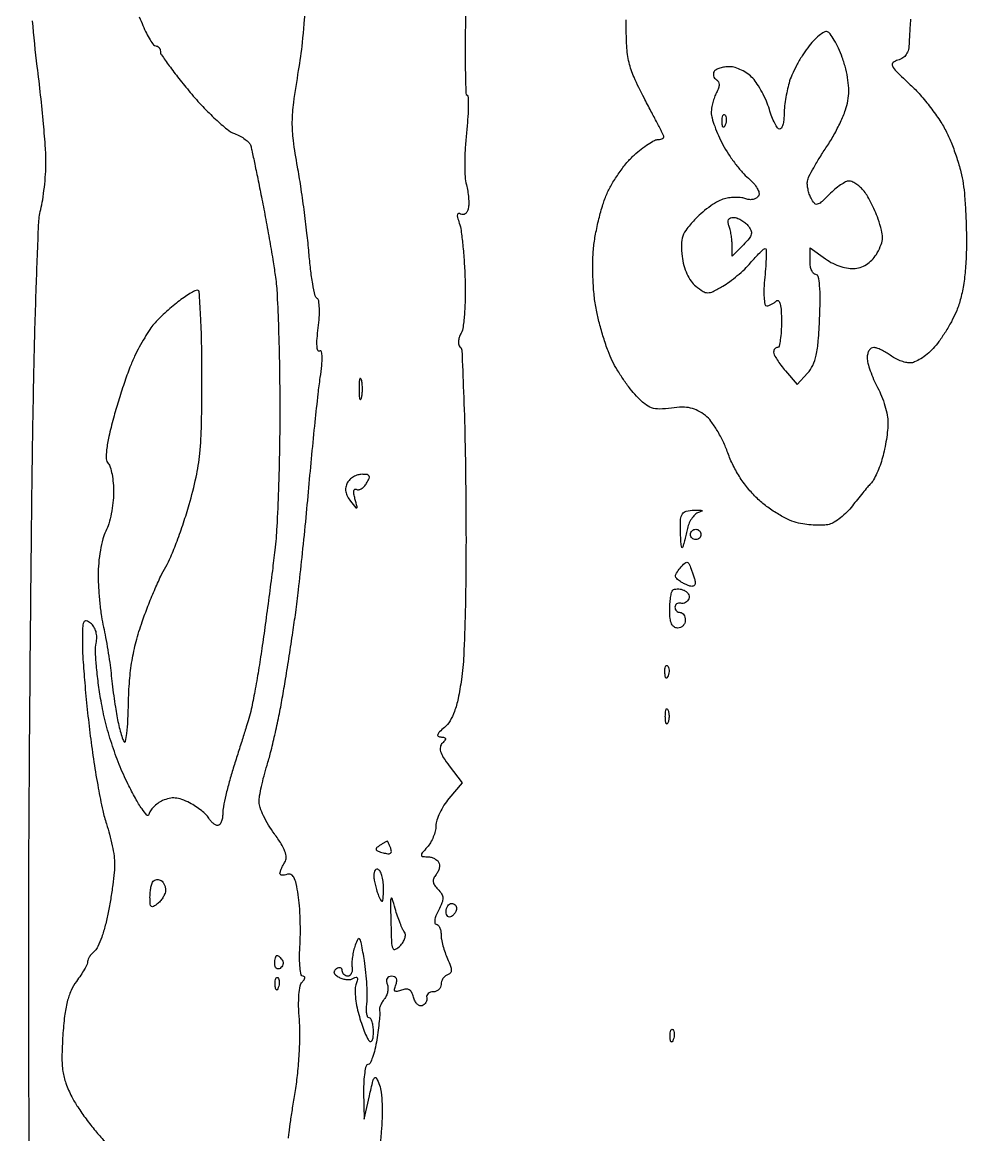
# Model space of a CAD drawing. Extents: x 0 to 102, y 0 to 135.
# Drawn here: x 67.63 to 83.3, y 67.13 to 85.24 of the extents above; entities that cross this region are included whole.
import ezdxf

# ---------------------------------------------------------------- set-up
doc = ezdxf.new("R2010")
doc.units = 0
doc.header["$MEASUREMENT"] = 0

msp = doc.modelspace()

# ---------------------------------------------------------------- linework, layer by layer
for points in [[(30.835569, 68.0607, 0.000004), (30.856286, 64.932268, 0.000002), (30.883525, 60.825814, 0.000002), (30.912326, 56.488502, 0.000002), (30.938318, 52.5789, -0.000116)], [(31.042661, 24.1956, 0.000001), (31.037549, 23.023692, 0.000001), (31.032419, 21.846099, 0.000001), (31.02793, 20.814404, 0.000005)], [(71.965299, 67.072861, -0.02137), (71.973366, 67.160552, -0.002381), (72.001236, 67.359419, -0.002894), (72.036918, 67.595858, -0.002342), (72.077869, 67.8492, 0.016278), (72.115292, 68.130225, 0.011194), (72.140161, 68.450684, 0.011297), (72.150223, 68.7605, 0.022477), (72.141617, 69.005805, -0.014832), (72.130509, 69.226214, -0.025261), (72.136008, 69.410551, -0.027514), (72.15524, 69.551777, -0.149867), (72.190995, 69.619155, 0.042636), (72.220563, 69.654247, 0.124686), (72.231828, 69.683563, 0.25714), (72.224219, 69.702362, 0.172751), (72.20187, 69.710285, -0.354425), (72.171651, 69.734711, -0.025702), (72.153506, 69.848304, -0.026688), (72.14531, 70.000966, -0.015597), (72.150975, 70.184126, 0.013927), (72.158141, 70.393235, 0.009612), (72.155104, 70.630141, 0.009699), (72.143372, 70.858003, 0.019506), (72.12364, 71.036919, 0.016288), (72.090443, 71.217889, 0.069208), (72.052576, 71.320924, 0.156982), (72.005234, 71.366737, 0.208956), (71.946115, 71.369433, -0.042303), (71.899933, 71.356061, -0.079642), (71.861241, 71.354576, -0.130848), (71.836102, 71.364641, -0.242351), (71.826695, 71.383905, -0.076253), (71.832201, 71.415315, -0.020199), (71.850484, 71.463001, -0.020009), (71.875958, 71.516207, -0.019376), (71.905858, 71.567795, 0.151446), (71.926418, 71.64403, 0.079462), (71.907131, 71.741282, 0.051256), (71.845898, 71.865878, 0.018723), (71.735363, 72.028612, -0.023084), (71.640302, 72.171223, -0.023886), (71.559957, 72.32041, -0.024466), (71.503204, 72.455649, -0.087323), (71.487, 72.547721, -0.042289), (71.495179, 72.644248, -0.01091), (71.524853, 72.797819, -0.011024), (71.566533, 72.972103, -0.01102), (71.61586, 73.144404, 0.013774), (71.673654, 73.350564, 0.005467), (71.74207, 73.636517, 0.005406), (71.809243, 73.946956, 0.006759), (71.864557, 74.2365, 0.003279), (71.917526, 74.547512, 0.001845), (71.977957, 74.925726, 0.001841), (72.036148, 75.307981, 0.003012), (72.082318, 75.6324, 0.005642), (72.127828, 75.997355, 0.00195), (72.185554, 76.525459, 0.001937), (72.244656, 77.108034, 0.002248), (72.296249, 77.6628, -0.001859), (72.345795, 78.200087, -0.001932), (72.398728, 78.730122, -0.001858), (72.447992, 79.18828, -0.008415), (72.482208, 79.454838, 0.010996), (72.506707, 79.653828, 0.030887), (72.512142, 79.793992, 0.057881), (72.500875, 79.874743, 0.504858), (72.472285, 79.886212, -0.478864), (72.443598, 79.896347, -0.069567), (72.429453, 79.96646, -0.035153), (72.430713, 80.091058, -0.012875), (72.449387, 80.266345, 0.017485), (72.465714, 80.43428, 0.025263), (72.46742, 80.583401, 0.023129), (72.457314, 80.701544, 0.225101), (72.430767, 80.742562, -0.203686), (72.398528, 80.788168, -0.009139), (72.360377, 80.981127, -0.014103), (72.324956, 81.21755, -0.009499), (72.297296, 81.489091, 0.007803), (72.265944, 81.807581, 0.004546), (72.21891, 82.188614, 0.004543), (72.164847, 82.569503, 0.007662), (72.111724, 82.887736, -0.012544), (72.044944, 83.313319, -0.035624), (72.027144, 83.612921, -0.031083), (72.05093, 83.933666, -0.007781), (72.130312, 84.452836, 0.016217), (72.192155, 84.908631, 0.007217), (72.245436, 85.512564, 0.006784)], [(69.5329, 85.324402, -0.023125), (69.59588, 85.185928, 0.018303), (69.652276, 85.058691, 0.026595), (69.711888, 84.951363, 0.024964), (69.767545, 84.871744, 0.231717), (69.804186, 84.8538, -0.117314), (69.832951, 84.846957, -0.100566), (69.857447, 84.827646, -0.092805), (69.873893, 84.798768, -0.083341), (69.8796, 84.764765, 0.152199), (69.897167, 84.708391, 0.006124), (70.022495, 84.5315, 0.010266), (70.179665, 84.324404, 0.007039), (70.36605, 84.0957, 0.014686), (70.569436, 83.86717, 0.01653), (70.778274, 83.66011, 0.015955), (70.966294, 83.496477, 0.080926), (71.086266, 83.427347, -0.03369), (71.177954, 83.385452, -0.036955), (71.260244, 83.332726, -0.039891), (71.322748, 83.277524, -0.125357), (71.350265, 83.229262, -0.014841), (71.368406, 83.154842, -0.000881), (71.416185, 82.928081, -0.001326), (71.471899, 82.657746, -0.000978), (71.532217, 82.3581, -0.003439), (71.595362, 82.029426, -0.002677), (71.659642, 81.671254, -0.002706), (71.71596, 81.336776, -0.006563), (71.752956, 81.0891, -0.021486), (71.77989, 80.797738, -0.003958), (71.802178, 80.258434, -0.004243), (71.817911, 79.626717, -0.003852), (71.823596, 78.9741, -0.004565), (71.818168, 78.305959, -0.004359), (71.800547, 77.627638, -0.004324), (71.774585, 77.028931, -0.015513), (71.742859, 76.6476, -0.002884), (71.70213, 76.309243, -0.00143), (71.646764, 75.8805, -0.001419), (71.586828, 75.436317, -0.002081), (71.531375, 75.045996, -0.004388), (71.47595, 74.689092, -0.004915), (71.416194, 74.346472, -0.004535), (71.359817, 74.055794, -0.02603), (71.320595, 73.903896, -0.000129), (71.277865, 73.768168, -0.000038), (71.212382, 73.560411, -0.000038), (71.138738, 73.326886, -0.000041), (71.066871, 73.099123, 0.00927), (71.000999, 72.876097, 0.010064), (70.945346, 72.656789, 0.009615), (70.905132, 72.46734, 0.047519), (70.8948, 72.358873, -0.039323), (70.888916, 72.284177, -0.058494), (70.871184, 72.221103, -0.076922), (70.845176, 72.178152, -0.221727), (70.814404, 72.1638, -0.119562), (70.778722, 72.172456, -0.052281), (70.737738, 72.199334, -0.047629), (70.698165, 72.238491, -0.046358), (70.666311, 72.284766, 0.073117), (70.623894, 72.339854, 0.024258), (70.547055, 72.407265, 0.02356), (70.453469, 72.474717, 0.024712), (70.355395, 72.531917, 0.031788), (70.227616, 72.588218, 0.067316), (70.122166, 72.611472, 0.076138), (70.022884, 72.604573, 0.051589), (69.91522, 72.568363, 0.047029), (69.837914, 72.523945, 0.043962), (69.76836, 72.464958, 0.046988), (69.716081, 72.401052, 0.10039), (69.691845, 72.342362, -0.613609), (69.660212, 72.333317, -0.037375), (69.580995, 72.432511, -0.023805), (69.474001, 72.60641, -0.011159), (69.351588, 72.8406, -0.019261), (69.209539, 73.157991, -0.017281), (69.086672, 73.49696, -0.017163), (68.986691, 73.846153, -0.018272), (68.913236, 74.1942, -0.010082), (68.868842, 74.485396, -0.011495), (68.83841, 74.765704, -0.010717), (68.823206, 75.003996, -0.061454), (68.833363, 75.129945, 0.05037), (68.843583, 75.229246, 0.066936), (68.831671, 75.319134, 0.073467), (68.798021, 75.396111, 0.079994), (68.744303, 75.457554, 0.104247), (68.67387, 75.494669, 0.387678), (68.632802, 75.474198, 0.086167), (68.613932, 75.37954, 0.006216), (68.6106, 75.111483, 0.016853), (68.618788, 74.868636, 0.004561), (68.648212, 74.484899, 0.004611), (68.689624, 74.049702, 0.00477), (68.738639, 73.620225, 0.007245), (68.797512, 73.195279, 0.00732), (68.868494, 72.773675, 0.007169), (68.940912, 72.408511, 0.029305), (69.000899, 72.190664, -0.017208), (69.052288, 72.020253, -0.014116), (69.095687, 71.835107, -0.014352), (69.125896, 71.662547, -0.036187), (69.1351, 71.535413, -0.025147), (69.128303, 71.400575, -0.007609), (69.104606, 71.196959, -0.007601), (69.071043, 70.969151, -0.008204), (69.03132, 70.748213, -0.016303), (68.983079, 70.539263, -0.019881), (68.923913, 70.347492, -0.018791), (68.862575, 70.192392, -0.116498), (68.811381, 70.124504, 0.035861), (68.766923, 70.081874, 0.036567), (68.729328, 70.033592, 0.039123), (68.703216, 69.986939, 0.108441), (68.6952, 69.950416, -0.112718), (68.685188, 69.906567, -0.015706), (68.641855, 69.82341, -0.017308), (68.583134, 69.726858, -0.013905), (68.513599, 69.62712, 0.05487), (68.425486, 69.4757, 0.042531), (68.363205, 69.295264, 0.03222), (68.320207, 69.062854, 0.013609), (68.291257, 68.746659, 0.011879), (68.276927, 68.391549, 0.040551), (68.291819, 68.160922, 0.052049), (68.341151, 67.96736, 0.030354), (68.437659, 67.747864, 0.026665), (68.533813, 67.583094, 0.013698), (68.670588, 67.386965, 0.013575), (68.822798, 67.192255, 0.019913), (68.967808, 67.030369)], [(74.848763, 85.419552, 0.003705), (74.84139, 84.904381, 0.005962), (74.843595, 84.465276, 0.001646), (74.85128, 84.085618, 0.253663), (74.871982, 84.049493, -0.256583), (74.890678, 84.01645, -0.007641), (74.89023, 83.851898, -0.01345), (74.881275, 83.652577, -0.008662), (74.860689, 83.422201, 0.013119), (74.840996, 83.17721, 0.013374), (74.834348, 82.933094, 0.013245), (74.839864, 82.721035, 0.052698), (74.860291, 82.59266, -0.025039), (74.882081, 82.491922, -0.020883), (74.895322, 82.383208, -0.021389), (74.899014, 82.282561, -0.052398), (74.890831, 82.209014, -0.067325), (74.871552, 82.156192, -0.111961), (74.840896, 82.120338, -0.14727), (74.804074, 82.106982, -0.153464), (74.766671, 82.116493, 0.145193), (74.732389, 82.125804, 0.366051), (74.71442, 82.109886, 0.102293), (74.717374, 82.060594, 0.017087), (74.74535, 81.969479, -0.048984), (74.77404, 81.849219, -0.008491), (74.801898, 81.616845, -0.009161), (74.82504, 81.342036, -0.008087), (74.839269, 81.0549, -0.012216), (74.841805, 80.770443, -0.014771), (74.829779, 80.503727, -0.013427), (74.807174, 80.281676, -0.091024), (74.773658, 80.176992, 0.044386), (74.744795, 80.109231, 0.059085), (74.731775, 80.043634, 0.072957), (74.735428, 79.989801, 0.183738), (74.756515, 79.957391, -0.228094), (74.786195, 79.90198, -0.001041), (74.814089, 79.224343, -0.004564), (74.837338, 78.447817, -0.002832), (74.851145, 77.5359, -0.003355), (74.85393, 76.528461, -0.004967), (74.841671, 75.64525, -0.004999), (74.817515, 74.931092, -0.026161), (74.779784, 74.539755, -0.013053), (74.725585, 74.23238, -0.034976), (74.666213, 74.018319, -0.049949), (74.594786, 73.866715, -0.083893), (74.503539, 73.760019, 0.017241), (74.423363, 73.688215, 0.110029), (74.393325, 73.643036, 0.365328), (74.402429, 73.616708, 0.129311), (74.44377, 73.604815, -0.040225), (74.499565, 73.599028, -0.290553), (74.518444, 73.581466, -0.235451), (74.512568, 73.553422, -0.029112), (74.469799, 73.505359, 0.146907), (74.436675, 73.443803, 0.124819), (74.440111, 73.369816, 0.069979), (74.485271, 73.272503, 0.019347), (74.582449, 73.134323), (74.79174, 72.859928), (74.57757, 72.605402, 0.033033), (74.495604, 72.493798, 0.030196), (74.426312, 72.369058, 0.031517), (74.378227, 72.249937, 0.080335), (74.3634, 72.158249, -0.059578), (74.353231, 72.07321, -0.036303), (74.322271, 71.97676, -0.035967), (74.277002, 71.884248, -0.052192), (74.223388, 71.810911, 0.009015), (74.141659, 71.717262, 0.168375), (74.127849, 71.681217, 0.385269), (74.144939, 71.661058, 0.033034), (74.218395, 71.6562, -0.058605), (74.27409, 71.649649, -0.050475), (74.329784, 71.63026, -0.053015), (74.377218, 71.60171, -0.092633), (74.40799, 71.567894, -0.119149), (74.421825, 71.525637, -0.068928), (74.418686, 71.471973, -0.062612), (74.399941, 71.415619, -0.061713), (74.367763, 71.365357, 0.065831), (74.329236, 71.304077, 0.138703), (74.320682, 71.24902, 0.12174), (74.342079, 71.192825, 0.044856), (74.396841, 71.127245, -0.053635), (74.457571, 71.051872, -0.137919), (74.477862, 70.985564, -0.103038), (74.463222, 70.906242, -0.022684), (74.404778, 70.779882, 0.026713), (74.365948, 70.694123, 0.052665), (74.34627, 70.622048, 0.089957), (74.347145, 70.573836, 0.35746), (74.368417, 70.5564, -0.196953), (74.398819, 70.543941, -0.086226), (74.424623, 70.507867, -0.066148), (74.442144, 70.454419, -0.046203), (74.448, 70.391181, 0.045614), (74.455264, 70.311716, 0.019209), (74.478772, 70.206958, 0.018815), (74.512647, 70.096185, 0.023284), (74.552755, 69.996049, -0.017437), (74.602454, 69.876051, -0.089686), (74.61521, 69.805506, -0.185104), (74.598135, 69.760963, -0.129953), (74.552755, 69.731218, 0.093727), (74.512716, 69.708893, 0.070167), (74.478772, 69.671351, 0.068517), (74.455849, 69.624874, 0.080518), (74.448, 69.57645, -0.105033), (74.438287, 69.53072, -0.099164), (74.410723, 69.491806, -0.096425), (74.369541, 69.465723, -0.09335), (74.3211, 69.4566, 0.075862), (74.274202, 69.449443, 0.107903), (74.23769, 69.428642, 0.128684), (74.217297, 69.397653, 0.13703), (74.21535, 69.361425, -0.098472), (74.216222, 69.322415, -0.085546), (74.202387, 69.283872, -0.084268), (74.176193, 69.251707, -0.091363), (74.141522, 69.231066, -0.180093), (74.10181, 69.231129, -0.105089), (74.061153, 69.257038, -0.07991), (74.025632, 69.305294, -0.054874), (74.001301, 69.36889, 0.053676), (73.971989, 69.446053, 0.142032), (73.93202, 69.488746, 0.156922), (73.87822, 69.501052, 0.070105), (73.806642, 69.484562, -0.029354), (73.732822, 69.461101, -0.248453), (73.700063, 69.469049, -0.275241), (73.690331, 69.499584, -0.034458), (73.711558, 69.568813, 0.055951), (73.727448, 69.629867, 0.147635), (73.720753, 69.674072, 0.186337), (73.692494, 69.70087, 0.097919), (73.6443, 69.7104, 0.098486), (73.598304, 69.701251, 0.167236), (73.569219, 69.675531, 0.148546), (73.560088, 69.634768, 0.073091), (73.57182, 69.582423, -0.083903), (73.583437, 69.524814, -0.056266), (73.578, 69.457694, -0.055066), (73.557364, 69.391748, -0.069972), (73.523896, 69.337528, 0.036927), (73.488226, 69.287446, 0.039387), (73.461171, 69.2337, 0.042742), (73.445727, 69.184158, 0.121423), (73.446622, 69.148255, -0.083141), (73.451395, 69.100998, -0.007093), (73.441695, 68.979111, -0.009231), (73.42528, 68.833236, -0.00702), (73.402106, 68.67405, -0.018096), (73.371724, 68.520051, -0.028114), (73.333384, 68.390243, -0.027013), (73.292905, 68.293808, -0.287383), (73.258416, 68.2722, 0.339023), (73.227829, 68.248767, 0.026567), (73.20499, 68.141731, 0.027567), (73.190313, 67.998315, 0.016816), (73.18806, 67.82805), (73.19712, 67.3839), (73.282918, 67.7646, -0.004009), (73.33925, 68.005526, -0.131735), (73.367607, 68.057475, -0.524193), (73.397461, 68.052766, -0.02234), (73.447067, 67.936744, -0.064479), (73.474224, 67.821063, -0.016113), (73.487746, 67.627054, -0.016194), (73.488864, 67.402295, -0.015649), (73.475525, 67.175344, 0.00275), (73.453738, 66.918119, 0.00145)], [(82.090276, 85.289074, 0.003099), (82.080885, 85.153786, 0.003106), (82.073251, 85.019749, 0.005531), (82.068873, 84.90933, -0.044632), (82.055536, 84.796607, -0.091167), (82.021888, 84.714468, -0.107085), (81.965563, 84.657985, -0.079586), (81.884701, 84.622395, 0.112732), (81.806762, 84.58179, 0.346577), (81.795783, 84.527276, 0.082401), (81.861867, 84.437195, 0.005899), (82.087141, 84.222381, -0.025502), (82.247828, 84.056656, -0.016567), (82.416827, 83.850147, -0.016667), (82.568777, 83.637026, -0.030183), (82.676226, 83.451816, -0.023237), (82.76099, 83.261436, -0.014817), (82.842473, 83.033113, -0.014886), (82.909203, 82.803976, -0.026663), (82.948199, 82.6119, -0.017578), (82.971523, 82.404207, -0.007219), (82.989159, 82.121235, -0.007132), (82.999378, 81.816673, -0.009079), (82.999693, 81.535552, -0.015563), (82.984979, 81.230268, -0.021125), (82.95153, 80.956391, -0.023732), (82.900396, 80.717923, -0.037475), (82.831928, 80.520352, -0.022642), (82.756061, 80.364804, -0.015813), (82.657266, 80.196453, -0.015989), (82.552066, 80.040783, -0.031674), (82.457287, 79.92585, -0.032494), (82.362274, 79.836818, -0.033201), (82.25718, 79.761541, -0.035174), (82.157519, 79.709037, -0.104012), (82.082209, 79.6932, -0.061287), (82.010237, 79.702055, -0.031024), (81.923039, 79.729687, -0.030267), (81.835313, 79.769857, -0.039428), (81.76092, 79.817409, 0.026636), (81.690281, 79.865147, 0.025414), (81.613875, 79.905923, 0.02629), (81.542773, 79.934887, 0.077361), (81.49095, 79.944309, 0.159379), (81.450629, 79.932248, 0.100091), (81.416264, 79.896417, 0.080833), (81.39307, 79.842115, 0.060666), (81.3852, 79.777493, 0.064402), (81.39635, 79.691283, 0.019574), (81.434902, 79.565045, 0.019246), (81.489635, 79.425599, 0.019876), (81.5544, 79.292296, -0.028801), (81.619151, 79.152741, -0.022352), (81.673759, 78.994418, -0.022833), (81.711421, 78.841699, -0.049534), (81.723128, 78.721553, -0.025421), (81.716796, 78.601458, -0.012362), (81.697146, 78.449068, -0.012227), (81.668823, 78.291105, -0.01726), (81.63534, 78.152104, -0.019519), (81.594242, 78.023776, -0.019128), (81.543015, 77.89816, -0.019419), (81.489667, 77.791639, -0.065684), (81.443658, 77.729104, 0.014454), (81.390668, 77.670673, 0.004228), (81.312606, 77.577849, 0.004243), (81.226473, 77.471833, 0.004538), (81.14408, 77.3667, -0.032041), (81.055841, 77.266034, -0.028644), (80.952254, 77.173379, -0.029769), (80.849333, 77.100991, -0.074707), (80.765184, 77.064986, -0.053602), (80.673056, 77.051244, -0.020617), (80.543513, 77.051279, -0.020134), (80.401809, 77.06289, -0.02339), (80.268499, 77.085607, -0.053928), (80.122937, 77.134381, -0.025392), (79.946972, 77.226401, -0.024585), (79.768501, 77.343781, -0.029304), (79.61309, 77.471922, -0.03163), (79.4577, 77.635593, -0.029162), (79.3196, 77.821891, -0.029155), (79.204078, 78.023047, -0.031567), (79.116138, 78.231106, 0.0271), (79.041466, 78.412269, 0.024157), (78.945015, 78.591601, 0.024909), (78.842387, 78.744359, 0.065821), (78.750609, 78.838473, 0.046586), (78.63061, 78.915968, 0.066651), (78.511622, 78.959025, 0.058858), (78.374693, 78.972282, 0.028075), (78.198044, 78.958618, -0.027258), (78.003258, 78.943231, -0.089167), (77.876054, 78.962917, -0.091304), (77.765324, 79.025364, -0.029428), (77.627455, 79.154951, -0.025329), (77.528028, 79.271363, -0.014011), (77.418126, 79.422669, -0.013942), (77.31509, 79.582611, -0.021767), (77.236432, 79.726291, -0.026333), (77.167317, 79.887643, -0.011917), (77.093163, 80.105401, -0.011762), (77.025651, 80.339422, -0.015772), (76.976219, 80.55461, -0.023181), (76.94193, 80.784751, -0.014348), (76.922026, 81.057474, -0.014336), (76.91778, 81.331498, -0.022745), (76.931537, 81.565747, -0.020245), (76.964063, 81.789073, -0.014266), (77.017869, 82.03708, -0.014427), (77.083064, 82.271711, -0.029157), (77.150284, 82.45129, -0.030131), (77.233679, 82.612769, -0.01943), (77.348376, 82.789443, -0.019534), (77.474494, 82.954063, -0.034477), (77.592612, 83.077912, -0.018986), (77.70714, 83.174805, -0.022788), (77.82212, 83.256655, -0.022291), (77.923556, 83.315884, -0.121575), (77.984804, 83.331, 0.054869), (78.026794, 83.335622, 0.10407), (78.057628, 83.349638, 0.158536), (78.072518, 83.370393, 0.185597), (78.071092, 83.39445, 0.012712), (78.04971, 83.438532, 0.000482), (77.965646, 83.600795, 0.000868), (77.865663, 83.792513, 0.000611), (77.752579, 84.0078, -0.016188), (77.589454, 84.343341, -0.048633), (77.508703, 84.584629, -0.044213), (77.472127, 84.849172, -0.011647), (77.461123, 85.2768, -0.01202)], [(67.75328, 65.695701, -0.000803), (67.741795, 67.557859, -0.000798), (67.736104, 69.476118, -0.0012), (67.737826, 71.1486, -0.000803), (67.746354, 72.841876, -0.000501), (67.761521, 74.826321, -0.000502), (67.780399, 76.782656, -0.000912), (67.800355, 78.3819, -0.002074), (67.825333, 79.735456, -0.003002), (67.859541, 80.931004, -0.001545), (67.897742, 81.943794, -0.049413), (67.932167, 82.1889, 0.021155), (67.9639, 82.34874, 0.01072), (67.990956, 82.552151, 0.010629), (68.009946, 82.76366, 0.015588), (68.016876, 82.9503, 0.019639), (68.009072, 83.184328, 0.0043), (67.976388, 83.585929, 0.00447), (67.930409, 84.050053, 0.004278), (67.875518, 84.520144, -0.011772), (67.80024, 85.261072, -0.017479)]]:
    msp.add_lwpolyline(points, format="xyb")
for points in [[(80.737235, 85.083888, 0.21613), (80.68549, 85.078489, 0.037572), (80.602627, 85.021216, 0.034919), (80.509026, 84.93407, 0.024925), (80.416606, 84.824666, 0.024272), (80.325412, 84.692241, 0.017106), (80.235523, 84.535365, 0.017312), (80.159718, 84.379035, 0.034407), (80.112786, 84.249698, 0.018106), (80.081685, 84.124286, 0.012729), (80.055449, 83.981267, 0.012866), (80.037328, 83.842929, 0.026134), (80.0316, 83.733409, -0.028918), (80.026428, 83.644057, -0.045209), (80.010682, 83.568705, -0.056746), (79.98781, 83.516039, -0.268085), (79.960391, 83.5002, -0.249986), (79.927318, 83.517838, -0.027477), (79.881914, 83.594276, -0.028383), (79.835166, 83.697758, -0.019117), (79.79323, 83.820459, 0.028586), (79.743734, 83.956793, 0.021051), (79.674195, 84.101673, 0.021403), (79.596535, 84.233491, 0.043734), (79.522744, 84.328059, 0.050496), (79.440974, 84.399757, 0.039661), (79.339785, 84.460369, 0.040881), (79.235498, 84.501863, 0.074378), (79.144997, 84.5154, 0.035663), (79.063642, 84.50959, 0.040131), (78.987181, 84.492266, 0.044009), (78.925767, 84.46695, 0.135386), (78.893113, 84.436646, 0.108667), (78.881152, 84.402516, 0.099725), (78.884061, 84.365375, 0.095414), (78.901435, 84.330937, 0.090177), (78.930649, 84.304611, -0.129836), (78.962613, 84.270913, -0.124195), (78.974452, 84.225243, -0.087205), (78.964467, 84.166171, -0.037511), (78.932029, 84.092827, 0.03584), (78.899525, 84.019993, 0.023251), (78.872118, 83.931896, 0.023378), (78.853302, 83.8429, 0.040426), (78.8472, 83.767556, 0.069328), (78.859358, 83.68029, 0.017984), (78.903115, 83.54501, 0.017937), (78.964688, 83.392915, 0.01743), (79.03755, 83.244134, 0.022778), (79.126832, 83.093761, 0.017167), (79.237856, 82.936815, 0.017449), (79.352653, 82.796271, 0.037881), (79.452141, 82.698777, -0.033842), (79.537705, 82.616271, -0.055918), (79.596314, 82.534903, -0.074175), (79.623635, 82.463278, -0.19489), (79.614578, 82.410072, -0.117989), (79.580277, 82.375981, -0.081741), (79.529369, 82.355392, -0.074776), (79.470002, 82.351115, -0.072391), (79.411297, 82.364358, 0.061362), (79.34231, 82.381522, 0.028774), (79.250375, 82.387389, 0.027985), (79.152035, 82.382492, 0.035063), (79.062145, 82.366524, 0.06588), (78.964284, 82.327724, 0.024462), (78.838388, 82.249151, 0.023737), (78.70777, 82.148958, 0.026416), (78.592051, 82.04015, 0.024376), (78.451529, 81.878181, 0.08017), (78.383166, 81.75477, 0.086383), (78.359761, 81.62126, 0.031225), (78.371587, 81.428365, 0.036591), (78.40132, 81.279247, 0.04106), (78.451762, 81.141928, 0.044651), (78.51848, 81.026304, 0.069497), (78.596905, 80.94235, 0.028841), (78.713396, 80.858659, 0.141775), (78.790318, 80.836235, 0.116221), (78.875261, 80.856072, 0.016577), (79.033871, 80.941486, 0.027413), (79.145295, 81.014797, 0.015938), (79.270964, 81.114079, 0.015904), (79.390906, 81.221917, 0.025772), (79.484875, 81.32175, -0.0097), (79.563532, 81.410888, -0.014138), (79.636524, 81.486059, -0.009564), (79.699447, 81.544996, -0.185478), (79.723926, 81.5544, -0.409256), (79.739035, 81.539545, -0.007663), (79.739234, 81.417718, -0.013977), (79.732974, 81.267522, -0.008311), (79.717552, 81.0891, 0.014714), (79.703993, 80.904756, 0.0279), (79.705748, 80.755939, 0.029438), (79.719419, 80.648388, 0.360926), (79.749044, 80.6238, 0.078577), (79.785283, 80.62953, 0.038048), (79.828811, 80.647409, 0.036526), (79.87231, 80.673413, 0.043422), (79.90893, 80.70417, -0.42936), (79.94182, 80.703324, -0.125854), (79.96815, 80.653187, -0.044746), (79.984575, 80.539713, -0.01358), (79.9893, 80.36577, -0.014237), (79.984728, 80.205226, -0.023361), (79.970662, 80.070014, -0.01982), (79.95081, 79.966798, -0.348444), (79.92585, 79.947, 0.125091), (79.901652, 79.94085, 0.100781), (79.881038, 79.923535, 0.090292), (79.867185, 79.897634, 0.077922), (79.8624, 79.867118, 0.122877), (79.873335, 79.823292, 0.018908), (79.918808, 79.745122, 0.020147), (79.980903, 79.655319, 0.016278), (80.054428, 79.56399), (80.246456, 79.340744), (80.413978, 79.525794, 0.076422), (80.498394, 79.653751, 0.05347), (80.553456, 79.817818, 0.034055), (80.588691, 80.052742, 0.009704), (80.611331, 80.421122, 0.008218), (80.619446, 80.738795, 0.024554), (80.610755, 80.95597, 0.031019), (80.589106, 81.098142, 0.353081), (80.547881, 81.1314, -0.21521), (80.512198, 81.147505, -0.079502), (80.482001, 81.19522, -0.060465), (80.461436, 81.265477, -0.041019), (80.4546, 81.348661), (80.4546, 81.565922), (80.708225, 81.385325, 0.039697), (80.826118, 81.314749, 0.038079), (80.955306, 81.262557, 0.040208), (81.082005, 81.233231, 0.06583), (81.192007, 81.231514, 0.065748), (81.296982, 81.258002, 0.060142), (81.394973, 81.311359, 0.057894), (81.480669, 81.388734, 0.052844), (81.549377, 81.485972, 0.036846), (81.612216, 81.620889, 0.084661), (81.633669, 81.730484, 0.070913), (81.619279, 81.852705, 0.020178), (81.562791, 82.035872, 0.018542), (81.509713, 82.170097, 0.015992), (81.444348, 82.306935, 0.016284), (81.377019, 82.427253, 0.044111), (81.319384, 82.50615, 0.035328), (81.262241, 82.562803, 0.035564), (81.197812, 82.61071, 0.037893), (81.135788, 82.643994, 0.104572), (81.087524, 82.6542, 0.124252), (81.034513, 82.64082, 0.025646), (80.951543, 82.590434, 0.025497), (80.858805, 82.520224, 0.021603), (80.768197, 82.437124, -0.010341), (80.633152, 82.307552, -0.134126), (80.571808, 82.275821, -0.282219), (80.524715, 82.292448, -0.050875), (80.471547, 82.373674, -0.038513), (80.442668, 82.441801, -0.030032), (80.421687, 82.519449, -0.030839), (80.410931, 82.594576, -0.06233), (80.413554, 82.6542, -0.075936), (80.437695, 82.727039, -0.009962), (80.514884, 82.871216, -0.011389), (80.614405, 83.03943, -0.009313), (80.728199, 83.214777, 0.022096), (80.84413, 83.403827, 0.018649), (80.950131, 83.613223, 0.019055), (81.032467, 83.81171, 0.048596), (81.072175, 83.962194, 0.041514), (81.084574, 84.121046, 0.031702), (81.072641, 84.295069, 0.029747), (81.037209, 84.477998, 0.026185), (80.979159, 84.663579, 0.01804), (80.916877, 84.814413, 0.023656), (80.848723, 84.946948, 0.022292), (80.783514, 85.049391, 0.160768)], [(79.067513, 83.731088, -0.126455), (79.083861, 83.703429, -0.060344), (79.090558, 83.662372, -0.05415), (79.087392, 83.615203, -0.051402), (79.074191, 83.568937, -0.054073), (79.055448, 83.533687, -0.470617), (79.04003, 83.532228, -0.168741), (79.028074, 83.556911, -0.018894), (79.023079, 83.62005, -0.028489), (79.024009, 83.678947, -0.077125), (79.033376, 83.719554, -0.208169), (79.048997, 83.734997, -0.296942)], [(79.20849, 82.062, -0.084043), (79.264506, 82.052517, -0.043852), (79.329251, 82.023368, -0.041984), (79.392187, 81.980809, -0.04993), (79.443228, 81.930487, -0.065821), (79.491398, 81.853872, -0.166861), (79.497821, 81.7893, -0.115169), (79.462819, 81.718807, -0.023807), (79.368987, 81.615587), (79.1856, 81.4322), (79.1856, 81.613281, 0.023629), (79.181859, 81.692392, 0.016789), (79.170516, 81.780478, 0.017), (79.153963, 81.864001, 0.034205), (79.134249, 81.928181, -0.065474), (79.120649, 81.984823, -0.15405), (79.129226, 82.026962, -0.176764), (79.159146, 82.052907, -0.091368)], [(70.483209, 80.8776, 0.120144), (70.441522, 80.867436, 0.015112), (70.359826, 80.821899, 0.017055), (70.26477, 80.76059, 0.013396), (70.165959, 80.687979, 0.012233), (70.061888, 80.602958, 0.009061), (69.950929, 80.504142, 0.009169), (69.849504, 80.406961, 0.020306), (69.776663, 80.328429, 0.030545), (69.709208, 80.238983, 0.010974), (69.624014, 80.104035, 0.010839), (69.536873, 79.951663, 0.012632), (69.460957, 79.803157, 0.021408), (69.383479, 79.622174, 0.007882), (69.28926, 79.360753, 0.007796), (69.1952, 79.07166, 0.009286), (69.11584, 78.796092, 0.009505), (69.040824, 78.493251, 0.026995), (69.004077, 78.278962, 0.036591), (68.997707, 78.129885, 0.191012), (69.029695, 78.055865, -0.125914), (69.063983, 77.997996, -0.025164), (69.092049, 77.880285, -0.025149), (69.111381, 77.736287, -0.021134), (69.117679, 77.58243, -0.027923), (69.108225, 77.417297, -0.021654), (69.080187, 77.239392, -0.022108), (69.03936, 77.075282, -0.04821), (68.990779, 76.95518, 0.056389), (68.942251, 76.829342, 0.021061), (68.902112, 76.644021, 0.020543), (68.874958, 76.436473, 0.023343), (68.866468, 76.23608, 0.014349), (68.873381, 76.026888, 0.01009), (68.89265, 75.792169, 0.010193), (68.920229, 75.568116, 0.020957), (68.952693, 75.394413, -0.010232), (68.987787, 75.22665, -0.005829), (69.023679, 75.022572, -0.005818), (69.055038, 74.816199, -0.00958), (69.076168, 74.640964, 0.004987), (69.095191, 74.470007, 0.003463), (69.119947, 74.277227, 0.003492), (69.146292, 74.092458, 0.007192), (69.169991, 73.948351, 0.011446), (69.195323, 73.823555, 0.011435), (69.226348, 73.700008, 0.011332), (69.258319, 73.593477, 0.043609), (69.285305, 73.529894, 0.695635), (69.30968, 73.533163, 0.025449), (69.332263, 73.663938, 0.017293), (69.350264, 73.873896, 0.00807), (69.359769, 74.14687, -0.014768), (69.377909, 74.522925, -0.022173), (69.417908, 74.848956, -0.02332), (69.484665, 75.157555, -0.019114), (69.58371, 75.480139, -0.009105), (69.676922, 75.732101, -0.008023), (69.783098, 75.991445, -0.008086), (69.886385, 76.222235, -0.024023), (69.967181, 76.375551, 0.033599), (70.047548, 76.535395, 0.009561), (70.150597, 76.793714, 0.009583), (70.25603, 77.090552, 0.010016), (70.348382, 77.386901, 0.017503), (70.460741, 77.832397, 0.028388), (70.521126, 78.218104, 0.019981), (70.548966, 78.692818, 0.004656), (70.5564, 79.491164, 0.004948), (70.551139, 80.02278, 0.008237), (70.5349, 80.470334, 0.002704), (70.512808, 80.849825, 0.395718)], [(73.152717, 79.41825, 0.161593), (73.138478, 79.440173, 0.542911), (73.125392, 79.435831, 0.052887), (73.116372, 79.376118, 0.011065), (73.114027, 79.2702, 0.011065), (73.116372, 79.164282, 0.052887), (73.125392, 79.104569, 0.542911), (73.138478, 79.100227, 0.161593), (73.152717, 79.12215, 0.039571), (73.164748, 79.189599, 0.024357), (73.168676, 79.2702, 0.024357), (73.164748, 79.350801, 0.039571)], [(73.16167, 77.880343, 0.074839), (73.092898, 77.869991, 0.056939), (73.022999, 77.839399, 0.057498), (72.962545, 77.794277, 0.081015), (72.921752, 77.740958, 0.081413), (72.897543, 77.670031, 0.085996), (72.897919, 77.596474, 0.076278), (72.923906, 77.520342, 0.048626), (72.975158, 77.441837, 0.0032), (73.060621, 77.336574, 0.365233), (73.07694, 77.33357, 0.34002), (73.083605, 77.349465, 0.003024), (73.047417, 77.483044, -0.026471), (73.030722, 77.558525, -0.075293), (73.029946, 77.612233, -0.209925), (73.044461, 77.635924, -0.298639), (73.068404, 77.636567, 0.182896), (73.104611, 77.629536, 0.090177), (73.149305, 77.645844, 0.070303), (73.195603, 77.682533, 0.050556), (73.236063, 77.734744, 0.030058), (73.278146, 77.812116, 0.231617), (73.277458, 77.852199, 0.245923), (73.245665, 77.874712, 0.033483)], [(78.57225, 77.296508, -0.01061), (78.655392, 77.297962, -0.084515), (78.693086, 77.2914, -0.658822), (78.693791, 77.280527, -0.053152), (78.656908, 77.266467, 0.111774), (78.596594, 77.23502, 0.05691), (78.537772, 77.172365, 0.052363), (78.489179, 77.090473, 0.053706), (78.459158, 77.000958, -0.003626), (78.438037, 76.908054, -0.00371), (78.415726, 76.816171, -0.003598), (78.395192, 76.736688, -0.01549), (78.381179, 76.6899, -0.699658), (78.369974, 76.689588, -0.060675), (78.359286, 76.730349, -0.020785), (78.350779, 76.820905, -0.008132), (78.346279, 76.946398, -0.015801), (78.348726, 77.14993, -0.133162), (78.376318, 77.236547, -0.199258), (78.438936, 77.279781, -0.043076)], [(78.5934, 76.986, -0.099038), (78.625687, 76.979541, -0.097945), (78.653149, 76.961149, -0.097945), (78.671541, 76.933687, -0.099038), (78.678, 76.9014, -0.099038), (78.671541, 76.869113, -0.097945), (78.653149, 76.841651, -0.097945), (78.625687, 76.823259, -0.099038), (78.5934, 76.8168, -0.099038), (78.561113, 76.823259, -0.097945), (78.533651, 76.841651, -0.097945), (78.515259, 76.869113, -0.099038), (78.5088, 76.9014, -0.099038), (78.515259, 76.933687, -0.097945), (78.533651, 76.961149, -0.097945), (78.561113, 76.979541, -0.099038)], [(78.52002, 76.338552, -0.009452), (78.543994, 76.274077, -0.009823), (78.565192, 76.209561, -0.00957), (78.581345, 76.153105, -0.041545), (78.587454, 76.11885, -0.10078), (78.584854, 76.094744, -0.109998), (78.573015, 76.074419, -0.110268), (78.553697, 76.061072, -0.101689), (78.52995, 76.056695, -0.074054), (78.497537, 76.062201, -0.02095), (78.44946, 76.080187, -0.020623), (78.396198, 76.105334, -0.020456), (78.34504, 76.134848, -0.048793), (78.28471, 76.181832, -0.200985), (78.26644, 76.223309, -0.153306), (78.28101, 76.272856, -0.025625), (78.341056, 76.353254, -0.01591), (78.41431, 76.436015, -0.22793), (78.450057, 76.449725, -0.263623), (78.479812, 76.429478, -0.020725)], [(78.393747, 75.996848, -0.075954), (78.437777, 75.971753, -0.088392), (78.469684, 75.935726, -0.099434), (78.484713, 75.894592, -0.127363), (78.480651, 75.854627, -0.091041), (78.459965, 75.819822, -0.084207), (78.427762, 75.793515, -0.085606), (78.389194, 75.779605, -0.098825), (78.350175, 75.78045, 0.086946), (78.31384, 75.782094, 0.115449), (78.282958, 75.770536, 0.127248), (78.262427, 75.747578, 0.119697), (78.255, 75.717, 0.099038), (78.261459, 75.684713, 0.097945), (78.279851, 75.657251, 0.097945), (78.307313, 75.638859, 0.099038), (78.3396, 75.6324, -0.148195), (78.371863, 75.622623, -0.098894), (78.399349, 75.595123, -0.082425), (78.417881, 75.554014, -0.064853), (78.4242, 75.5055, -0.099038), (78.414512, 75.45707, -0.097945), (78.386923, 75.415877, -0.097945), (78.34573, 75.388288, -0.099038), (78.2973, 75.3786, -0.160198), (78.241184, 75.397053, -0.128843), (78.201067, 75.44675, -0.078075), (78.177508, 75.532874, -0.027804), (78.1704, 75.6606, -0.016562), (78.174101, 75.772284, -0.021168), (78.185255, 75.874618, -0.01965), (78.201252, 75.957706, -0.139877), (78.220971, 75.993171, -0.134838), (78.249136, 76.009198, -0.057062), (78.292584, 76.015112, -0.050766), (78.343251, 76.011041, -0.046232)], [(78.136913, 74.763487, -0.126455), (78.153261, 74.735829, -0.060344), (78.159958, 74.694772, -0.05415), (78.156792, 74.647603, -0.051402), (78.143591, 74.601338, -0.054073), (78.124848, 74.566087, -0.470617), (78.10943, 74.564628, -0.168741), (78.097474, 74.589311, -0.018894), (78.092479, 74.65245, -0.028489), (78.093409, 74.711347, -0.077125), (78.102776, 74.751954, -0.208169), (78.118397, 74.767397, -0.296942)], [(78.141829, 74.04615, -0.057986), (78.155055, 73.997927, -0.037979), (78.159431, 73.9404, -0.037979), (78.155055, 73.882873, -0.057986), (78.141829, 73.83465, -0.174857), (78.125985, 73.816936, -0.447206), (78.111693, 73.822092, -0.078554), (78.101797, 73.864984, -0.017491), (78.099158, 73.9404, -0.017491), (78.101797, 74.015816, -0.078554), (78.111693, 74.058708, -0.447206), (78.125985, 74.063864, -0.174857)], [(73.571799, 71.908705, 0.102954), (73.563604, 71.906063, 0.002678), (73.530089, 71.886767, 0.005552), (73.490938, 71.863359, 0.003753), (73.446798, 71.835842, 0.050462), (73.399144, 71.798412, 0.326297), (73.394178, 71.77005, 0.194491), (73.422013, 71.745182, 0.0223), (73.503919, 71.719813, 0.031444), (73.581761, 71.704607, 0.165948), (73.623795, 71.713078, 0.277726), (73.639448, 71.741646, 0.081645), (73.628919, 71.792675, 0.008765), (73.610788, 71.837556, 0.014), (73.593569, 71.875155, 0.007794), (73.578112, 71.905355, 0.306278)], [(73.4328, 71.4447, 0.170178), (73.401276, 71.451632, 0.199407), (73.374798, 71.43667, 0.12216), (73.357936, 71.398882, 0.053907), (73.354146, 71.343943, 0.03303), (73.361593, 71.273188, 0.017126), (73.379703, 71.186154, 0.016952), (73.404513, 71.097649, 0.024668), (73.4328, 71.0217, 0.017465), (73.473654, 70.935097, 0.547298), (73.49323, 70.93326, 0.156206), (73.506469, 70.969203, 0.005245), (73.511454, 71.122457, 0.029403), (73.507512, 71.229636, 0.035978), (73.490802, 71.328473, 0.038911), (73.465071, 71.406856, 0.156831)], [(69.8914, 71.268207, -0.092793), (69.919278, 71.242822, -0.053001), (69.942815, 71.203664, -0.050445), (69.9588, 71.157672, -0.05849), (69.9642, 71.111666, -0.089495), (69.95512, 71.061343, -0.043127), (69.926923, 71.001948, -0.040918), (69.885855, 70.943341, -0.046298), (69.8373, 70.8948, -0.03389), (69.768239, 70.844977, -0.319327), (69.733747, 70.847082, -0.208761), (69.714258, 70.884514, -0.017107), (69.7104, 70.997241, -0.023804), (69.714378, 71.080744, -0.027141), (69.726292, 71.159863, -0.027833), (69.743572, 71.224982, -0.118136), (69.7645, 71.2591, -0.101199), (69.790656, 71.276375, -0.077739), (69.824093, 71.284092, -0.074868), (69.859514, 71.28133, -0.081757)], [(73.702541, 70.8102, 0.008557), (73.651806, 70.978215, 0.731051), (73.6338, 70.978177, 0.081225), (73.624458, 70.913784, 0.001652), (73.631465, 70.585348, 0.004543), (73.642275, 70.264857, 0.083446), (73.663361, 70.165593, 0.440581), (73.705886, 70.149344, 0.082877), (73.781678, 70.204648, 0.051719), (73.829317, 70.26457, 0.065642), (73.859225, 70.328552, 0.079762), (73.867829, 70.386674, 0.164592), (73.852754, 70.4295, -0.059773), (73.821939, 70.480293, -0.012526), (73.78128, 70.576228, -0.012968), (73.739532, 70.690637, -0.01195)], [(74.6172, 70.8948, -0.092995), (74.649495, 70.888741, -0.096318), (74.676949, 70.871415, -0.099231), (74.695323, 70.845567, -0.105429), (74.7018, 70.815193, -0.089642), (74.695599, 70.780881, -0.053229), (74.676949, 70.743611, -0.051032), (74.649561, 70.709205, -0.06081), (74.6172, 70.6833, -0.139169), (74.585082, 70.674168, -0.191142), (74.557451, 70.685117, -0.138808), (74.538798, 70.716239, -0.066118), (74.5326, 70.762907, -0.062283), (74.538906, 70.813338, -0.080552), (74.557451, 70.856056, -0.097988), (74.584935, 70.884646, -0.153634)], [(73.199764, 69.9642, 0.004128), (73.154609, 70.238416, 0.089009), (73.126716, 70.315065, 0.581369), (73.095963, 70.314789, 0.042134), (73.052229, 70.218, 0.026707), (73.025149, 70.12617, 0.021535), (73.005687, 70.025138, 0.022039), (72.995847, 69.930089, 0.050922), (72.998905, 69.85845, -0.058349), (73.000483, 69.801812, -0.086214), (72.987698, 69.75389, -0.113298), (72.96306, 69.722036, -0.17341), (72.930518, 69.7104, -0.098669), (72.896201, 69.717239, -0.097857), (72.867013, 69.736718, -0.098031), (72.847466, 69.765801, -0.099409), (72.8406, 69.799993, 0.128621), (72.832933, 69.829303, 0.189469), (72.812557, 69.845937, 0.146165), (72.781666, 69.84655, 0.070906), (72.745136, 69.830586, 0.099095), (72.711901, 69.799555, 0.236034), (72.706709, 69.767081, 0.151158), (72.730718, 69.732367, 0.038886), (72.788106, 69.694114, 0.05767), (72.848355, 69.668996, 0.052372), (72.914753, 69.657247, 0.055774), (72.977076, 69.659801, 0.100636), (73.024847, 69.677399, -0.065326), (73.065293, 69.695613, -0.374196), (73.085066, 69.686699, -0.177906), (73.08761, 69.654592, -0.023336), (73.065734, 69.588523, 0.087767), (73.050096, 69.507784, 0.025093), (73.05444, 69.379828, 0.024433), (73.074022, 69.233435, 0.02373), (73.107919, 69.088195, 0.011427), (73.151211, 68.948037, 0.013273), (73.198926, 68.816908, 0.01233), (73.244759, 68.70856, 0.073654), (73.277862, 68.65713, 0.262821), (73.304636, 68.647724, 0.242359), (73.327979, 68.665532, 0.083808), (73.34358, 68.720552, 0.027276), (73.3482, 68.80518, 0.029003), (73.343119, 68.892696, 0.045326), (73.327653, 68.966502, 0.05694), (73.305183, 69.018071, 0.267662), (73.278252, 69.0336, -0.298655), (73.253593, 69.049771, -0.062208), (73.238272, 69.101941, -0.046622), (73.233138, 69.17708, -0.028013), (73.240374, 69.26625, 0.037109), (73.24795, 69.386724, 0.011684), (73.241674, 69.567241, 0.011599), (73.225232, 69.768992, 0.012609)], [(71.778107, 70.0488, -0.145859), (71.795738, 70.043545, -0.040575), (71.818753, 70.025666, -0.037297), (71.842712, 70.000188, -0.031646), (71.864087, 69.970046, -0.108373), (71.876067, 69.935927, -0.099685), (71.873206, 69.898816, -0.095498), (71.855906, 69.864425, -0.090427), (71.82678, 69.838153, -0.136093), (71.794128, 69.828656, -0.190788), (71.766057, 69.839367, -0.140899), (71.747112, 69.870317, -0.067432), (71.7408, 69.916907, -0.026751), (71.743506, 69.967446, -0.042195), (71.751759, 70.010056, -0.051652), (71.763714, 70.040087, -0.279105)], [(71.791912, 69.687488, -0.126455), (71.808261, 69.659829, -0.060344), (71.814958, 69.618772, -0.05415), (71.811792, 69.571603, -0.051402), (71.798591, 69.525337, -0.054073), (71.779848, 69.490087, -0.470617), (71.76443, 69.488628, -0.168741), (71.752474, 69.513311, -0.018894), (71.747479, 69.57645, -0.028489), (71.748409, 69.635347, -0.077125), (71.757776, 69.675954, -0.208169), (71.773397, 69.691397, -0.296942)], [(78.221513, 68.841487, -0.126455), (78.237861, 68.813829, -0.060344), (78.244558, 68.772772, -0.05415), (78.241392, 68.725603, -0.051402), (78.228191, 68.679338, -0.054073), (78.209448, 68.644087, -0.470617), (78.19403, 68.642628, -0.168741), (78.182074, 68.667311, -0.018894), (78.177079, 68.73045, -0.028489), (78.178009, 68.789347, -0.077125), (78.187376, 68.829954, -0.208169), (78.202997, 68.845397, -0.296942)]]:
    msp.add_lwpolyline(points, format="xyb", close=True)

doc.saveas('drawing.dxf')
